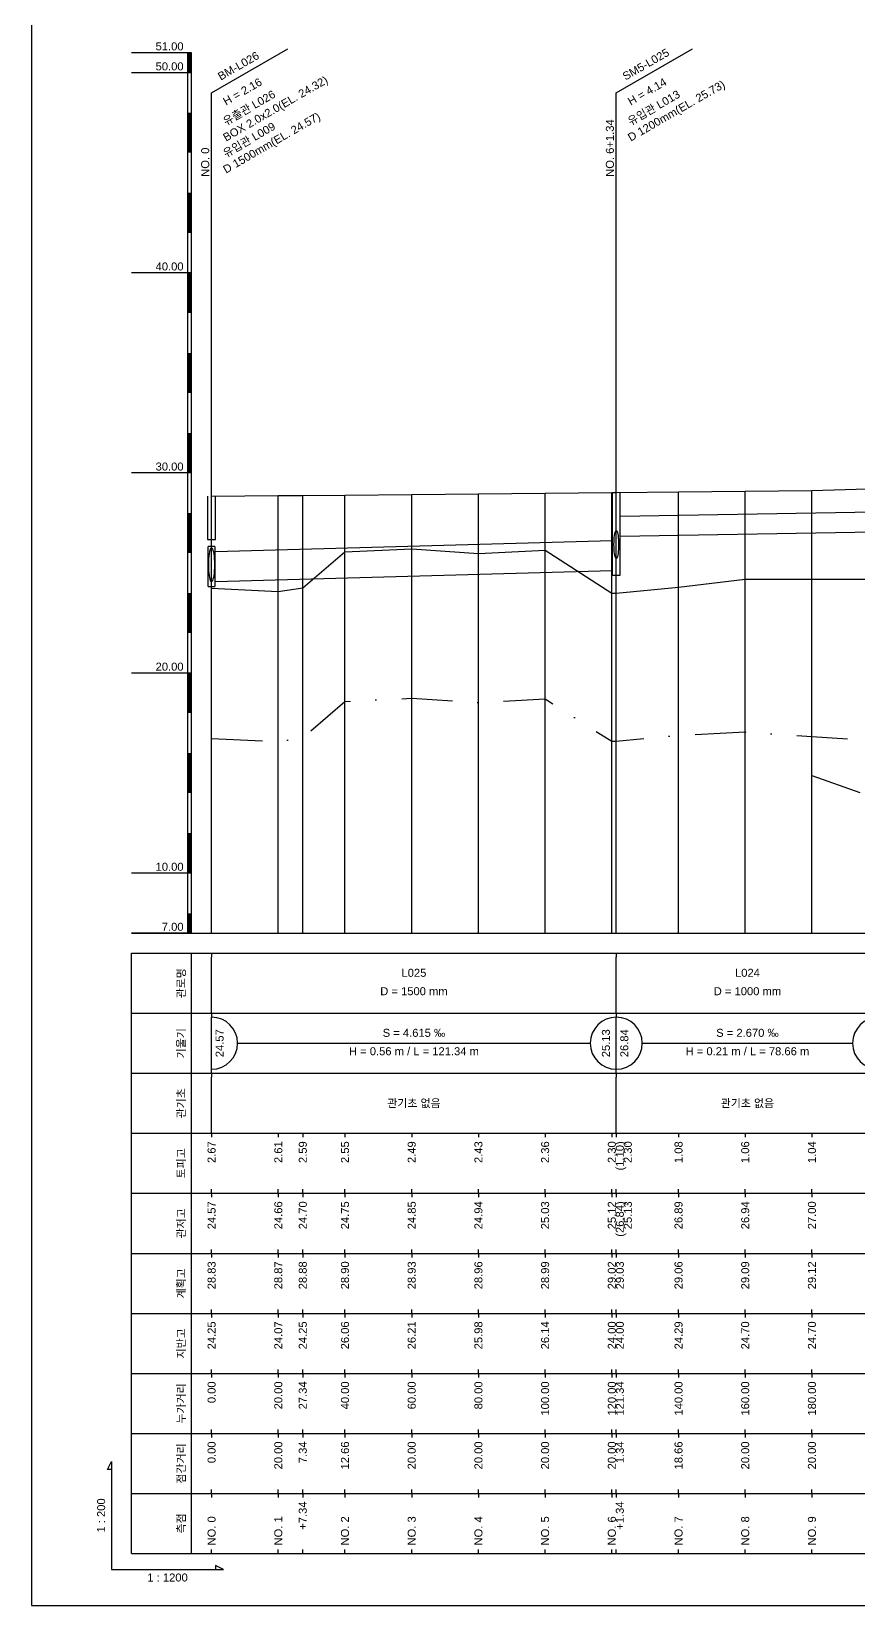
# Model space of a CAD drawing. Header units: millimetres. Extents: x -7351 to 135086, y 1419 to 5643.
# Drawn here: x 102174.4 to 102381, y 1419 to 1812.4 of the extents above; entities that cross this region are included whole.
import ezdxf
from ezdxf.enums import TextEntityAlignment as Align

# ---------------------------------------------------------------- set-up
doc = ezdxf.new("R2010")
doc.units = ezdxf.units.MM
doc.linetypes.add('DASHDOT', pattern=[25.4, 12.7, -6.35, 0, -6.35])
doc.linetypes.add('DIVIDE', pattern=[31.75, 12.7, -6.35, 0, -6.35, 0, -6.35])
for name, color, linetype in [('KZ_종단_계획선', 1, 'Continuous'), ('KZ_종단_관로', 4, 'Continuous'), ('KZ_종단_깃발', 7, 'Continuous'), ('KZ_종단_도각', 7, 'Continuous'), ('KZ_종단_맨홀', 4, 'Continuous'), ('KZ_종단_수직선', 7, 'Continuous'), ('KZ_종단_암거', 1, 'Continuous'), ('KZ_종단_암선1', 56, 'DASHDOT'), ('KZ_종단_암선2', 4, 'DIVIDE'), ('KZ_종단_원형관', 4, 'Continuous'), ('KZ_종단_지반선', 3, 'Continuous'), ('KZ_종단_테이블문자', 7, 'Continuous'), ('KZ_종단_테이블선', 7, 'Continuous'), ('KZ_종단_폴대', 7, 'Continuous')]:
    doc.layers.add(name, color=color, linetype=linetype)
doc.styles.get("Standard").update_dxf_attribs({"font": 'arial.ttf'})

msp = doc.modelspace()

# ---------------------------------------------------------------- linework, layer by layer
at = {"layer": 'KZ_종단_계획선'}
msp.add_lwpolyline([(102219.36, 1696.21), (102236.03, 1696.37), (102242.15, 1696.43), (102252.69, 1696.53), (102269.36, 1696.68), (102286.03, 1696.84), (102302.69, 1697), (102319.36, 1697.16), (102320.48, 1697.17), (102336.03, 1697.31), (102352.69, 1697.47), (102369.36, 1697.65), (102386.03, 1698.16)], dxfattribs=at)
at = {"layer": 'KZ_종단_관로'}
for p, q in [((102321.48, 1691.24), (102385.03, 1692.29)), ((102220.36, 1682.39), (102319.48, 1685.19)), ((102321.48, 1686.24), (102385.03, 1687.29)), ((102220.36, 1674.89), (102319.48, 1677.69))]:
    msp.add_line(p, q, dxfattribs=at)
at = {"layer": 'KZ_종단_깃발'}
for p, q in [((102219.36, 1797.04), (102238.41, 1808.04)), ((102320.48, 1797.04), (102339.53, 1808.04)), ((102219.36, 1587.04), (102219.36, 1797.04)), ((102320.48, 1587.04), (102320.48, 1797.04))]:
    msp.add_line(p, q, dxfattribs=at)
at = {"layer": 'KZ_종단_도각'}
msp.add_lwpolyline([(102174.36, 1419.04), (103015.36, 1419.04), (103015.36, 2013.04), (102174.36, 2013.04)], close=True, dxfattribs=at)
at = {"layer": 'KZ_종단_맨홀'}
for points in [[(102218.36, 1696.21), (102218.36, 1685.39), (102220.36, 1685.39), (102220.36, 1696.21)], [(102319.48, 1697.17), (102319.48, 1676.46), (102321.48, 1676.46), (102321.48, 1697.17)]]:
    msp.add_lwpolyline(points, dxfattribs=at)
at = {"layer": 'KZ_종단_수직선'}
for p, q in [((102219.36, 1587.04), (102219.36, 1696.21)), ((102236.03, 1587.04), (102236.03, 1696.37)), ((102242.14, 1587.04), (102242.14, 1696.43)), ((102252.69, 1587.04), (102252.69, 1696.53)), ((102269.36, 1587.04), (102269.36, 1696.68)), ((102286.03, 1587.04), (102286.03, 1696.84)), ((102302.69, 1587.04), (102302.69, 1697)), ((102319.36, 1587.04), (102319.36, 1697.16)), ((102320.48, 1587.04), (102320.48, 1697.17)), ((102336.03, 1587.04), (102336.03, 1697.31)), ((102352.69, 1587.04), (102352.69, 1697.47)), ((102369.36, 1587.04), (102369.36, 1697.65))]:
    msp.add_line(p, q, dxfattribs=at)
at = {"layer": 'KZ_종단_암거'}
for p, q in [((102220.19, 1683.64), (102218.53, 1683.64)), ((102218.53, 1673.64), (102218.53, 1683.64)), ((102220.19, 1683.64), (102220.19, 1673.64)), ((102218.53, 1673.64), (102220.19, 1673.64))]:
    msp.add_line(p, q, dxfattribs=at)
at = {"layer": 'KZ_종단_암선1', "flags": 128}
msp.add_lwpolyline([(102219.36, 1635.72), (102236.03, 1634.9), (102242.14, 1635.86), (102252.69, 1644.95), (102269.36, 1645.76), (102286.03, 1644.69), (102302.69, 1645.57), (102319.36, 1634.98), (102320.48, 1634.99), (102336.03, 1636.48), (102352.69, 1637.32), (102369.36, 1636.22), (102386.03, 1635.08), (102402.69, 1640.04), (102419.36, 1639.07), (102432.03, 1645.55), (102436.03, 1645.35), (102444.56, 1644.95), (102452.69, 1644.58), (102469.36, 1654.76), (102478.59, 1664.57), (102486.03, 1669.53), (102502.69, 1679.31), (102509, 1684.61), (102519.36, 1692.01), (102536.03, 1702.43), (102552.69, 1709.26), (102569.36, 1708.31), (102586.03, 1703.03), (102593.44, 1685.44), (102593.44, 1684.14), (102602.69, 1679.99), (102610.33, 1682.28)], dxfattribs=at)
at = {"layer": 'KZ_종단_암선2', "flags": 128}
msp.add_lwpolyline([(102369.36, 1626.42), (102386.03, 1620.55), (102402.69, 1621.16), (102419.36, 1616.3), (102432.03, 1620.13), (102436.03, 1619.15), (102444.56, 1617.26), (102452.69, 1615.46), (102469.36, 1623.23), (102478.59, 1631.93), (102486.03, 1636.13), (102502.69, 1644.29), (102509, 1648.97), (102519.36, 1655.3), (102536.03, 1663.4), (102552.69, 1667.14), (102569.36, 1662.4), (102586.03, 1652.69), (102593.44, 1632.94), (102593.44, 1626.18), (102602.69, 1624.65), (102610.33, 1624.88)], dxfattribs=at)
at = {"layer": 'KZ_종단_원형관'}
for p, q in [((102320.19, 1687.18), (102320.28, 1687.43)), ((102320.28, 1687.43), (102320.38, 1687.59)), ((102320.38, 1687.59), (102320.48, 1687.64)), ((102320.48, 1687.64), (102320.58, 1687.59)), ((102320.58, 1687.59), (102320.68, 1687.43)), ((102320.68, 1687.43), (102320.77, 1687.18)), ((102319.9, 1684.17), (102319.91, 1684.77)), ((102319.91, 1683.57), (102319.9, 1684.17)), ((102319.91, 1684.77), (102319.93, 1685.36)), ((102319.93, 1682.98), (102319.91, 1683.57)), ((102319.93, 1685.36), (102319.98, 1685.91)), ((102319.98, 1685.91), (102320.04, 1686.4)), ((102320.04, 1686.4), (102320.11, 1686.83)), ((102320.11, 1686.83), (102320.19, 1687.18)), ((102320.77, 1687.18), (102320.85, 1686.83)), ((102320.85, 1686.83), (102320.92, 1686.4)), ((102320.92, 1686.4), (102320.98, 1685.91)), ((102320.98, 1685.91), (102321.02, 1685.36)), ((102321.02, 1685.36), (102321.05, 1684.77)), ((102321.05, 1683.57), (102321.02, 1682.98)), ((102321.05, 1684.77), (102321.06, 1684.17)), ((102321.06, 1684.17), (102321.05, 1683.57)), ((102218.65, 1679.12), (102218.67, 1679.85)), ((102218.67, 1679.85), (102218.7, 1680.57)), ((102218.7, 1680.57), (102218.75, 1681.23)), ((102218.75, 1681.23), (102218.82, 1681.84)), ((102218.82, 1681.84), (102218.91, 1682.36)), ((102218.91, 1682.36), (102219.01, 1682.78)), ((102219.01, 1682.78), (102219.12, 1683.09)), ((102219.12, 1683.09), (102219.24, 1683.28)), ((102219.24, 1683.28), (102219.36, 1683.35)), ((102219.36, 1683.35), (102219.48, 1683.28)), ((102219.48, 1683.28), (102219.6, 1683.09)), ((102219.6, 1683.09), (102219.71, 1682.78)), ((102219.71, 1682.78), (102219.81, 1682.36)), ((102219.81, 1682.36), (102219.9, 1681.84)), ((102219.9, 1681.84), (102219.97, 1681.23)), ((102219.97, 1681.23), (102220.02, 1680.57)), ((102220.02, 1680.57), (102220.05, 1679.85)), ((102220.05, 1679.85), (102220.06, 1679.12)), ((102319.98, 1682.43), (102319.93, 1682.98)), ((102320.04, 1681.93), (102319.98, 1682.43)), ((102320.11, 1681.51), (102320.04, 1681.93)), ((102320.19, 1681.16), (102320.11, 1681.51)), ((102320.28, 1680.9), (102320.19, 1681.16)), ((102320.38, 1680.75), (102320.28, 1680.9)), ((102320.48, 1680.69), (102320.38, 1680.75)), ((102320.58, 1680.75), (102320.48, 1680.69)), ((102320.68, 1680.9), (102320.58, 1680.75)), ((102320.77, 1681.16), (102320.68, 1680.9)), ((102320.85, 1681.51), (102320.77, 1681.16)), ((102320.92, 1681.93), (102320.85, 1681.51)), ((102320.98, 1682.43), (102320.92, 1681.93)), ((102321.02, 1682.98), (102320.98, 1682.43)), ((102218.67, 1678.38), (102218.65, 1679.12)), ((102218.7, 1677.67), (102218.67, 1678.38)), ((102218.75, 1677), (102218.7, 1677.67)), ((102218.82, 1676.4), (102218.75, 1677)), ((102218.91, 1675.88), (102218.82, 1676.4)), ((102219.01, 1675.46), (102218.91, 1675.88)), ((102219.81, 1675.88), (102219.71, 1675.46)), ((102219.9, 1676.4), (102219.81, 1675.88)), ((102219.97, 1677), (102219.9, 1676.4)), ((102220.02, 1677.67), (102219.97, 1677)), ((102220.05, 1678.38), (102220.02, 1677.67)), ((102220.06, 1679.12), (102220.05, 1678.38)), ((102219.12, 1675.14), (102219.01, 1675.46)), ((102219.24, 1674.95), (102219.12, 1675.14)), ((102219.36, 1674.89), (102219.24, 1674.95)), ((102219.48, 1674.95), (102219.36, 1674.89)), ((102219.6, 1675.14), (102219.48, 1674.95)), ((102219.71, 1675.46), (102219.6, 1675.14))]:
    msp.add_line(p, q, dxfattribs=at)
at = {"layer": 'KZ_종단_지반선', "flags": 128}
msp.add_lwpolyline([(102219.36, 1673.29), (102236.03, 1672.39), (102242.14, 1673.31), (102252.69, 1682.35), (102269.36, 1683.08), (102286.03, 1681.92), (102302.69, 1682.72), (102319.36, 1672.04), (102320.48, 1672.04), (102336.03, 1673.51), (102352.69, 1675.54), (102369.36, 1675.54), (102386.03, 1675.54)], dxfattribs=at)
at = {"layer": 'KZ_종단_테이블문자'}
for p, q in [((102219.36, 1582.04), (102219.36, 1581.04)), ((102320.48, 1582.04), (102320.48, 1581.04)), ((102320.48, 1582.04), (102320.48, 1581.04)), ((102219.36, 1568.04), (102219.36, 1581.04)), ((102320.48, 1568.04), (102320.48, 1581.04)), ((102320.48, 1568.04), (102320.48, 1581.04)), ((102219.36, 1567.04), (102219.36, 1568.04)), ((102219.36, 1567.04), (102219.36, 1566.04)), ((102219.36, 1553.04), (102219.36, 1566.04)), ((102320.48, 1567.04), (102320.48, 1568.04)), ((102320.48, 1567.04), (102320.48, 1568.04)), ((102320.48, 1567.04), (102320.48, 1566.04)), ((102320.48, 1567.04), (102320.48, 1566.04)), ((102320.48, 1553.04), (102320.48, 1566.04)), ((102320.48, 1553.04), (102320.48, 1566.04)), ((102225.78, 1559.54), (102314.06, 1559.54)), ((102326.89, 1559.54), (102379.61, 1559.54)), ((102219.36, 1552.04), (102219.36, 1553.04)), ((102219.36, 1552.04), (102219.36, 1551.04)), ((102219.36, 1538.04), (102219.36, 1551.04)), ((102320.48, 1552.04), (102320.48, 1553.04)), ((102320.48, 1552.04), (102320.48, 1553.04)), ((102320.48, 1552.04), (102320.48, 1551.04)), ((102320.48, 1552.04), (102320.48, 1551.04)), ((102320.48, 1538.04), (102320.48, 1551.04)), ((102320.48, 1538.04), (102320.48, 1551.04)), ((102219.36, 1537.04), (102219.36, 1538.04)), ((102320.48, 1537.04), (102320.48, 1538.04)), ((102320.48, 1537.04), (102320.48, 1538.04))]:
    msp.add_line(p, q, dxfattribs=at)
for centre, start, end in [((102219.36, 1559.54), 270, 90), ((102320.48, 1559.54), 90, 270), ((102320.48, 1559.54), 270, 90), ((102386.03, 1559.54), 90, 270)]:
    msp.add_arc(centre, 6.5, start, end, dxfattribs=at)
at = {"layer": 'KZ_종단_테이블선'}
for p, q in [((102199.36, 1587.04), (102615.33, 1587.04)), ((102199.36, 1567.04), (102199.36, 1582.04)), ((102199.36, 1582.04), (102615.33, 1582.04)), ((102214.36, 1567.04), (102214.36, 1582.04)), ((102199.36, 1552.04), (102199.36, 1567.04)), ((102199.36, 1567.04), (102615.33, 1567.04)), ((102214.36, 1552.04), (102214.36, 1567.04)), ((102199.36, 1537.04), (102199.36, 1552.04)), ((102199.36, 1552.04), (102615.33, 1552.04)), ((102214.36, 1537.04), (102214.36, 1552.04)), ((102199.36, 1522.04), (102199.36, 1537.04)), ((102199.36, 1537.04), (102615.33, 1537.04)), ((102214.36, 1522.04), (102214.36, 1537.04)), ((102219.36, 1537.04), (102219.36, 1536.04)), ((102236.03, 1537.04), (102236.03, 1536.04)), ((102242.15, 1537.04), (102242.15, 1536.04)), ((102252.69, 1537.04), (102252.69, 1536.04)), ((102269.36, 1537.04), (102269.36, 1536.04)), ((102286.03, 1537.04), (102286.03, 1536.04)), ((102302.69, 1537.04), (102302.69, 1536.04)), ((102319.36, 1537.04), (102319.36, 1536.04)), ((102320.48, 1537.04), (102320.48, 1536.04)), ((102336.03, 1537.04), (102336.03, 1536.04)), ((102352.69, 1537.04), (102352.69, 1536.04)), ((102369.36, 1537.04), (102369.36, 1536.04)), ((102219.36, 1522.04), (102219.36, 1523.04)), ((102236.03, 1522.04), (102236.03, 1523.04)), ((102242.15, 1522.04), (102242.15, 1523.04)), ((102252.69, 1522.04), (102252.69, 1523.04)), ((102269.36, 1522.04), (102269.36, 1523.04)), ((102286.03, 1522.04), (102286.03, 1523.04)), ((102302.69, 1522.04), (102302.69, 1523.04)), ((102319.36, 1522.04), (102319.36, 1523.04)), ((102320.48, 1522.04), (102320.48, 1523.04)), ((102336.03, 1522.04), (102336.03, 1523.04)), ((102352.69, 1522.04), (102352.69, 1523.04)), ((102369.36, 1522.04), (102369.36, 1523.04)), ((102199.36, 1507.04), (102199.36, 1522.04)), ((102199.36, 1522.04), (102615.33, 1522.04)), ((102214.36, 1507.04), (102214.36, 1522.04)), ((102219.36, 1522.04), (102219.36, 1521.04)), ((102236.03, 1522.04), (102236.03, 1521.04)), ((102242.15, 1522.04), (102242.15, 1521.04)), ((102252.69, 1522.04), (102252.69, 1521.04)), ((102269.36, 1522.04), (102269.36, 1521.04)), ((102286.03, 1522.04), (102286.03, 1521.04)), ((102302.69, 1522.04), (102302.69, 1521.04)), ((102319.36, 1522.04), (102319.36, 1521.04)), ((102320.48, 1522.04), (102320.48, 1521.04)), ((102336.03, 1522.04), (102336.03, 1521.04)), ((102352.69, 1522.04), (102352.69, 1521.04)), ((102369.36, 1522.04), (102369.36, 1521.04)), ((102199.36, 1492.04), (102199.36, 1507.04)), ((102199.36, 1507.04), (102615.33, 1507.04)), ((102214.36, 1492.04), (102214.36, 1507.04)), ((102219.36, 1507.04), (102219.36, 1508.04)), ((102219.36, 1507.04), (102219.36, 1506.04)), ((102236.03, 1507.04), (102236.03, 1508.04)), ((102236.03, 1507.04), (102236.03, 1506.04)), ((102242.14, 1507.04), (102242.14, 1506.04)), ((102242.15, 1507.04), (102242.15, 1508.04)), ((102252.69, 1507.04), (102252.69, 1508.04)), ((102252.69, 1507.04), (102252.69, 1506.04)), ((102269.36, 1507.04), (102269.36, 1508.04)), ((102269.36, 1507.04), (102269.36, 1506.04)), ((102286.03, 1507.04), (102286.03, 1508.04)), ((102286.03, 1507.04), (102286.03, 1506.04)), ((102302.69, 1507.04), (102302.69, 1508.04)), ((102302.69, 1507.04), (102302.69, 1506.04)), ((102319.36, 1507.04), (102319.36, 1508.04)), ((102319.36, 1507.04), (102319.36, 1506.04)), ((102320.48, 1507.04), (102320.48, 1508.04)), ((102320.48, 1507.04), (102320.48, 1506.04)), ((102336.03, 1507.04), (102336.03, 1508.04)), ((102336.03, 1507.04), (102336.03, 1506.04)), ((102352.69, 1507.04), (102352.69, 1508.04)), ((102352.69, 1507.04), (102352.69, 1506.04)), ((102369.36, 1507.04), (102369.36, 1508.04)), ((102369.36, 1507.04), (102369.36, 1506.04)), ((102199.36, 1477.04), (102199.36, 1492.04)), ((102199.36, 1492.04), (102615.33, 1492.04)), ((102214.36, 1477.04), (102214.36, 1492.04)), ((102219.36, 1492.04), (102219.36, 1493.04)), ((102219.36, 1492.04), (102219.36, 1491.04)), ((102236.03, 1492.04), (102236.03, 1493.04)), ((102236.03, 1492.04), (102236.03, 1491.04)), ((102242.14, 1492.04), (102242.14, 1493.04)), ((102242.14, 1492.04), (102242.14, 1491.04)), ((102252.69, 1492.04), (102252.69, 1493.04)), ((102252.69, 1492.04), (102252.69, 1491.04)), ((102269.36, 1492.04), (102269.36, 1493.04)), ((102269.36, 1492.04), (102269.36, 1491.04)), ((102286.03, 1492.04), (102286.03, 1493.04)), ((102286.03, 1492.04), (102286.03, 1491.04)), ((102302.69, 1492.04), (102302.69, 1493.04)), ((102302.69, 1492.04), (102302.69, 1491.04)), ((102319.36, 1492.04), (102319.36, 1493.04)), ((102319.36, 1492.04), (102319.36, 1491.04)), ((102320.48, 1492.04), (102320.48, 1493.04)), ((102320.48, 1492.04), (102320.48, 1491.04)), ((102336.03, 1492.04), (102336.03, 1493.04)), ((102336.03, 1492.04), (102336.03, 1491.04)), ((102352.69, 1492.04), (102352.69, 1493.04)), ((102352.69, 1492.04), (102352.69, 1491.04)), ((102369.36, 1492.04), (102369.36, 1493.04)), ((102369.36, 1492.04), (102369.36, 1491.04)), ((102199.36, 1462.04), (102199.36, 1477.04)), ((102199.36, 1477.04), (102615.33, 1477.04)), ((102214.36, 1462.04), (102214.36, 1477.04)), ((102219.36, 1477.04), (102219.36, 1478.04)), ((102219.36, 1477.04), (102219.36, 1476.04)), ((102236.03, 1477.04), (102236.03, 1478.04)), ((102236.03, 1477.04), (102236.03, 1476.04)), ((102242.14, 1477.04), (102242.14, 1478.04)), ((102242.14, 1477.04), (102242.14, 1476.04)), ((102252.69, 1477.04), (102252.69, 1478.04)), ((102252.69, 1477.04), (102252.69, 1476.04)), ((102269.36, 1477.04), (102269.36, 1478.04)), ((102269.36, 1477.04), (102269.36, 1476.04)), ((102286.03, 1477.04), (102286.03, 1478.04)), ((102286.03, 1477.04), (102286.03, 1476.04)), ((102302.69, 1477.04), (102302.69, 1478.04)), ((102302.69, 1477.04), (102302.69, 1476.04)), ((102319.36, 1477.04), (102319.36, 1478.04)), ((102319.36, 1477.04), (102319.36, 1476.04)), ((102320.48, 1477.04), (102320.48, 1478.04)), ((102320.48, 1477.04), (102320.48, 1476.04)), ((102336.03, 1477.04), (102336.03, 1478.04)), ((102336.03, 1477.04), (102336.03, 1476.04)), ((102352.69, 1477.04), (102352.69, 1478.04)), ((102352.69, 1477.04), (102352.69, 1476.04)), ((102369.36, 1477.04), (102369.36, 1478.04)), ((102369.36, 1477.04), (102369.36, 1476.04)), ((102199.36, 1447.04), (102199.36, 1462.04)), ((102199.36, 1462.04), (102615.33, 1462.04)), ((102214.36, 1447.04), (102214.36, 1462.04)), ((102219.36, 1462.04), (102219.36, 1463.04)), ((102219.36, 1462.04), (102219.36, 1461.04)), ((102236.03, 1462.04), (102236.03, 1463.04)), ((102236.03, 1462.04), (102236.03, 1461.04)), ((102242.14, 1462.04), (102242.14, 1463.04)), ((102242.14, 1462.04), (102242.14, 1461.04)), ((102252.69, 1462.04), (102252.69, 1463.04)), ((102252.69, 1462.04), (102252.69, 1461.04)), ((102269.36, 1462.04), (102269.36, 1463.04)), ((102269.36, 1462.04), (102269.36, 1461.04)), ((102286.03, 1462.04), (102286.03, 1463.04)), ((102286.03, 1462.04), (102286.03, 1461.04)), ((102302.69, 1462.04), (102302.69, 1463.04)), ((102302.69, 1462.04), (102302.69, 1461.04)), ((102319.36, 1462.04), (102319.36, 1463.04)), ((102319.36, 1462.04), (102319.36, 1461.04)), ((102320.48, 1462.04), (102320.48, 1463.04)), ((102320.48, 1462.04), (102320.48, 1461.04)), ((102336.03, 1462.04), (102336.03, 1463.04)), ((102336.03, 1462.04), (102336.03, 1461.04)), ((102352.69, 1462.04), (102352.69, 1463.04)), ((102352.69, 1462.04), (102352.69, 1461.04)), ((102369.36, 1462.04), (102369.36, 1463.04)), ((102369.36, 1462.04), (102369.36, 1461.04)), ((102219.36, 1447.04), (102219.36, 1448.04)), ((102236.03, 1447.04), (102236.03, 1448.04)), ((102242.14, 1447.04), (102242.14, 1448.04)), ((102252.69, 1447.04), (102252.69, 1448.04)), ((102269.36, 1447.04), (102269.36, 1448.04)), ((102286.03, 1447.04), (102286.03, 1448.04)), ((102302.69, 1447.04), (102302.69, 1448.04)), ((102319.36, 1447.04), (102319.36, 1448.04)), ((102320.48, 1447.04), (102320.48, 1448.04)), ((102336.03, 1447.04), (102336.03, 1448.04)), ((102352.69, 1447.04), (102352.69, 1448.04)), ((102369.36, 1447.04), (102369.36, 1448.04)), ((102199.36, 1432.04), (102199.36, 1447.04)), ((102199.36, 1447.04), (102615.33, 1447.04)), ((102214.36, 1432.04), (102214.36, 1447.04)), ((102219.36, 1447.04), (102219.36, 1446.04)), ((102236.03, 1447.04), (102236.03, 1446.04)), ((102242.14, 1447.04), (102242.14, 1446.04)), ((102252.69, 1447.04), (102252.69, 1446.04)), ((102269.36, 1447.04), (102269.36, 1446.04)), ((102286.03, 1447.04), (102286.03, 1446.04)), ((102302.69, 1447.04), (102302.69, 1446.04)), ((102319.36, 1447.04), (102319.36, 1446.04)), ((102320.48, 1447.04), (102320.48, 1446.04)), ((102336.03, 1447.04), (102336.03, 1446.04)), ((102352.69, 1447.04), (102352.69, 1446.04)), ((102369.36, 1447.04), (102369.36, 1446.04)), ((102199.36, 1432.04), (102615.33, 1432.04)), ((102219.36, 1432.04), (102219.36, 1433.04)), ((102236.03, 1432.04), (102236.03, 1433.04)), ((102242.14, 1432.04), (102242.14, 1433.04)), ((102252.69, 1432.04), (102252.69, 1433.04)), ((102269.36, 1432.04), (102269.36, 1433.04)), ((102286.03, 1432.04), (102286.03, 1433.04)), ((102302.69, 1432.04), (102302.69, 1433.04)), ((102319.36, 1432.04), (102319.36, 1433.04)), ((102320.48, 1432.04), (102320.48, 1433.04)), ((102336.03, 1432.04), (102336.03, 1433.04)), ((102352.69, 1432.04), (102352.69, 1433.04)), ((102369.36, 1432.04), (102369.36, 1433.04))]:
    msp.add_line(p, q, dxfattribs=at)
msp.add_lwpolyline([(102194.36, 1453.04), (102193.36, 1453.04), (102194.36, 1455.04), (102194.36, 1428.04), (102222.36, 1428.04), (102220.36, 1429.04), (102220.36, 1428.04)], dxfattribs=at)
at = {"layer": 'KZ_종단_폴대'}
for p, q in [((102214.36, 1807.04), (102199.36, 1807.04)), ((102214.36, 1802.04), (102199.36, 1802.04)), ((102214.36, 1752.04), (102199.36, 1752.04)), ((102214.36, 1702.04), (102199.36, 1702.04)), ((102214.36, 1652.04), (102199.36, 1652.04)), ((102214.36, 1602.04), (102199.36, 1602.04)), ((102214.36, 1587.04), (102199.36, 1587.04))]:
    msp.add_line(p, q, dxfattribs=at)
for points in [[(102213.86, 1802.04, 1, 1, 0), (102213.86, 1807.04, 1, 1, 0)], [(102213.86, 1782.04, 1, 1, 0), (102213.86, 1792.04, 1, 1, 0)], [(102213.86, 1762.04, 1, 1, 0), (102213.86, 1772.04, 1, 1, 0)], [(102213.86, 1742.04, 1, 1, 0), (102213.86, 1752.04, 1, 1, 0)], [(102213.86, 1722.04, 1, 1, 0), (102213.86, 1732.04, 1, 1, 0)], [(102213.86, 1702.04, 1, 1, 0), (102213.86, 1712.04, 1, 1, 0)], [(102213.86, 1682.04, 1, 1, 0), (102213.86, 1692.04, 1, 1, 0)], [(102213.86, 1662.04, 1, 1, 0), (102213.86, 1672.04, 1, 1, 0)], [(102213.86, 1642.04, 1, 1, 0), (102213.86, 1652.04, 1, 1, 0)], [(102213.86, 1622.04, 1, 1, 0), (102213.86, 1632.04, 1, 1, 0)], [(102213.86, 1602.04, 1, 1, 0), (102213.86, 1612.04, 1, 1, 0)], [(102213.86, 1587.04, 1, 1, 0), (102213.86, 1592.04, 1, 1, 0)]]:
    msp.add_lwpolyline(points, format="xyseb", dxfattribs=at)
msp.add_lwpolyline([(102214.36, 1587.04), (102214.36, 1807.04), (102213.36, 1807.04), (102213.36, 1587.04), (102214.36, 1587.04)], dxfattribs=at)

# ---------------------------------------------------------------- texts
at = {"layer": 'KZ_종단_깃발'}
for s, rotation, p in [('BM-L026', 30, (102221.96, 1799.54)), ('SM5-L025', 30, (102323.08, 1799.54)), ('NO. 6+1.34', 90, (102320.48, 1776.04)), ('NO. 0', 90, (102219.36, 1776.04))]:
    msp.add_text(s, height=2, rotation=rotation, dxfattribs=at).set_placement(p, align=Align.BOTTOM_LEFT)
for s, p in [('BOX 2.0x2.0(EL. 24.32)', (102221.96, 1786.54)), ('H = 2.16', (102221.96, 1795.54)), ('유출관 L026', (102221.96, 1790.54)), ('H = 4.14', (102323.08, 1795.54)), ('D 1200mm(EL. 25.73)', (102323.08, 1786.54)), ('유입관 L013', (102323.08, 1790.54)), ('D 1500mm(EL. 24.57)', (102221.96, 1778.54)), ('유입관 L009', (102221.96, 1782.54))]:
    msp.add_text(s, height=2, rotation=30, dxfattribs=at).set_placement(p, align=Align.TOP_LEFT)
at = {"layer": 'KZ_종단_테이블문자'}
for s, p in [('L025', (102269.92, 1575.54)), ('L024', (102353.25, 1575.54)), ('S = 4.615 ‰', (102269.92, 1560.54)), ('S = 2.670 ‰', (102353.25, 1560.54))]:
    msp.add_text(s, height=2, dxfattribs=at).set_placement(p, align=Align.BOTTOM_CENTER)
for s, p in [('D = 1500 mm', (102269.92, 1573.54)), ('D = 1000 mm', (102353.25, 1573.54)), ('H = 0.56 m / L = 121.34 m', (102269.92, 1558.54)), ('H = 0.21 m / L = 78.66 m', (102353.25, 1558.54))]:
    msp.add_text(s, height=2, dxfattribs=at).set_placement(p, align=Align.TOP_CENTER)
for s, p in [('24.57', (102220.36, 1559.54)), ('26.84', (102321.48, 1559.54))]:
    msp.add_text(s, height=2, rotation=90, dxfattribs=at).set_placement(p, align=Align.TOP_CENTER)
msp.add_text('25.13', height=2, rotation=90, dxfattribs=at).set_placement((102319.48, 1559.54), align=Align.BOTTOM_CENTER)
for p in [(102269.92, 1544.54), (102353.25, 1544.54)]:
    msp.add_text('관기초 없음', height=2, dxfattribs=at).set_placement(p, align=Align.MIDDLE_CENTER)
for s, p in [('2.67', (102219.36, 1535.04)), ('2.61', (102236.03, 1535.04)), ('2.59', (102242.15, 1535.04)), ('2.55', (102252.69, 1535.04)), ('2.49', (102269.36, 1535.04)), ('2.43', (102286.03, 1535.04)), ('2.36', (102302.69, 1535.04)), ('2.30', (102319.36, 1535.04)), ('(1.10)', (102321.36, 1535.04)), ('2.30', (102323.36, 1535.04)), ('1.08', (102336.03, 1535.04)), ('1.06', (102352.69, 1535.04)), ('1.04', (102369.36, 1535.04)), ('24.57', (102219.36, 1520.04)), ('24.66', (102236.03, 1520.04)), ('24.70', (102242.15, 1520.04)), ('24.75', (102252.69, 1520.04)), ('24.85', (102269.36, 1520.04)), ('24.94', (102286.03, 1520.04)), ('25.03', (102302.69, 1520.04)), ('25.12', (102319.36, 1520.04)), ('(26.84)', (102321.36, 1520.04)), ('25.13', (102323.36, 1520.04)), ('26.89', (102336.03, 1520.04)), ('26.94', (102352.69, 1520.04)), ('27.00', (102369.36, 1520.04)), ('28.83', (102219.36, 1505.04)), ('28.87', (102236.03, 1505.04)), ('28.88', (102242.14, 1505.04)), ('28.90', (102252.69, 1505.04)), ('28.93', (102269.36, 1505.04)), ('28.96', (102286.03, 1505.04)), ('28.99', (102302.69, 1505.04)), ('29.02', (102319.36, 1505.04)), ('29.03', (102321.36, 1505.04)), ('29.06', (102336.03, 1505.04)), ('29.09', (102352.69, 1505.04)), ('29.12', (102369.36, 1505.04)), ('24.25', (102219.36, 1490.04)), ('24.07', (102236.03, 1490.04)), ('24.25', (102242.14, 1490.04)), ('26.06', (102252.69, 1490.04)), ('26.21', (102269.36, 1490.04)), ('25.98', (102286.03, 1490.04)), ('26.14', (102302.69, 1490.04)), ('24.00', (102319.36, 1490.04)), ('24.00', (102321.36, 1490.04)), ('24.29', (102336.03, 1490.04)), ('24.70', (102352.69, 1490.04)), ('24.70', (102369.36, 1490.04)), ('27.34', (102242.14, 1475.04)), ('121.34', (102321.36, 1475.04)), ('0.00', (102219.36, 1475.04)), ('20.00', (102236.03, 1475.04)), ('40.00', (102252.69, 1475.04)), ('60.00', (102269.36, 1475.04)), ('80.00', (102286.03, 1475.04)), ('100.00', (102302.69, 1475.04)), ('120.00', (102319.36, 1475.04)), ('140.00', (102336.03, 1475.04)), ('160.00', (102352.69, 1475.04)), ('180.00', (102369.36, 1475.04)), ('0.00', (102219.36, 1460.04)), ('20.00', (102236.03, 1460.04)), ('7.34', (102242.14, 1460.04)), ('12.66', (102252.69, 1460.04)), ('20.00', (102269.36, 1460.04)), ('20.00', (102286.03, 1460.04)), ('20.00', (102302.69, 1460.04)), ('20.00', (102319.36, 1460.04)), ('1.34', (102321.36, 1460.04)), ('18.66', (102336.03, 1460.04)), ('20.00', (102352.69, 1460.04)), ('20.00', (102369.36, 1460.04)), ('+7.34', (102242.14, 1445.04)), ('+1.34', (102321.36, 1445.04))]:
    msp.add_text(s, height=2, rotation=90, dxfattribs=at).set_placement(p, align=Align.MIDDLE_RIGHT)
for s, p in [('NO. 0', (102219.36, 1434.04)), ('NO. 1', (102236.03, 1434.04)), ('NO. 2', (102252.69, 1434.04)), ('NO. 3', (102269.36, 1434.04)), ('NO. 4', (102286.03, 1434.04)), ('NO. 5', (102302.69, 1434.04)), ('NO. 6', (102319.36, 1434.04)), ('NO. 7', (102336.03, 1434.04)), ('NO. 8', (102352.69, 1434.04)), ('NO. 9', (102369.36, 1434.04))]:
    msp.add_text(s, height=2, rotation=90, dxfattribs=at).set_placement(p, align=Align.MIDDLE_LEFT)
at = {"layer": 'KZ_종단_테이블선'}
for s, p in [('관로명', (102213.36, 1574.54)), ('기울기', (102213.36, 1559.54)), ('관기초', (102213.36, 1544.54)), ('토피고', (102213.36, 1529.54)), ('관저고', (102213.36, 1514.54)), ('계획고', (102213.36, 1499.54)), ('지반고', (102213.36, 1484.54)), ('누가거리', (102213.36, 1469.54)), ('점간거리', (102213.36, 1454.54)), ('1 : 200', (102193.36, 1441.54)), ('측점', (102213.36, 1439.54))]:
    msp.add_text(s, height=2, rotation=90, dxfattribs=at).set_placement(p, align=Align.BOTTOM_CENTER)
msp.add_text('1 : 1200', height=2, dxfattribs=at).set_placement((102208.36, 1427.04), align=Align.TOP_CENTER)
at = {"layer": 'KZ_종단_폴대'}
for s, p in [('51.00', (102212.36, 1807.04)), ('50.00', (102212.36, 1802.04)), ('40.00', (102212.36, 1752.04)), ('30.00', (102212.36, 1702.04)), ('20.00', (102212.36, 1652.04)), ('10.00', (102212.36, 1602.04)), ('7.00', (102212.36, 1587.04))]:
    msp.add_text(s, height=2, dxfattribs=at).set_placement(p, align=Align.BOTTOM_RIGHT)

doc.saveas('drawing.dxf')
